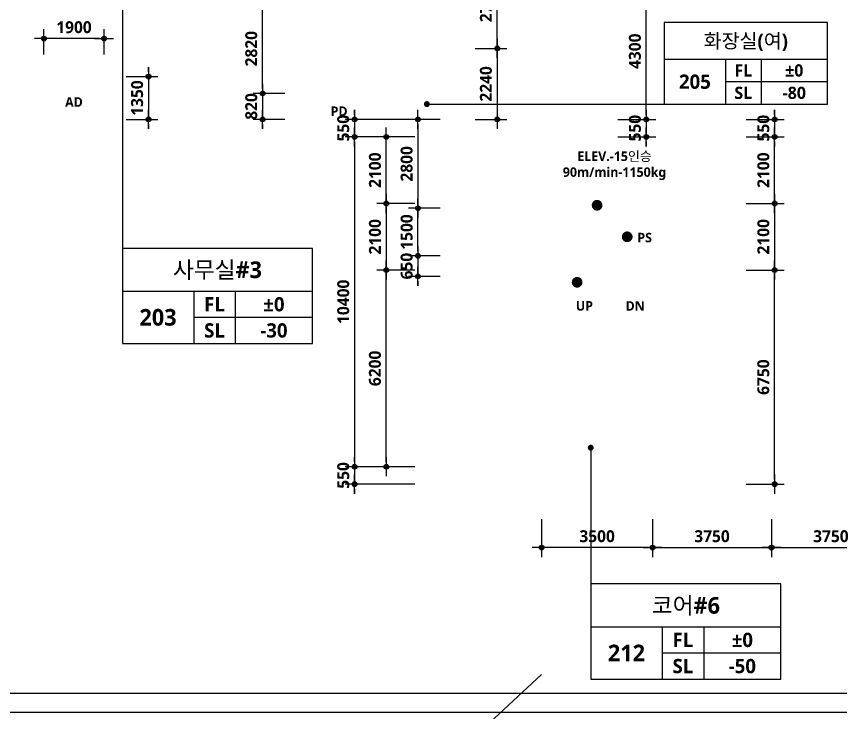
# Model space of a CAD drawing. Header units: millimetres. Extents: x -63924 to 190228206, y 0 to 456875599.
# Drawn here: x 12956 to 38948, y 404150 to 426097 of the extents above; entities that cross this region are included whole.
import ezdxf
from ezdxf.enums import TextEntityAlignment as Align

# ---------------------------------------------------------------- set-up
doc = ezdxf.new("R2010")
doc.units = ezdxf.units.MM
doc.header["$LTSCALE"] = 150
doc.header["$MEASUREMENT"] = 0
doc.header["$PDSIZE"] = -10
doc.layers.get('0').update_dxf_attribs({"linetype": 'CONTINUOUS'})
doc.layers.get('Defpoints').update_dxf_attribs({"color": 153, "linetype": 'CONTINUOUS'})
for name, color, linetype in [('A-ANNO-DIM', 4, 'CONTINUOUS'), ('A-ANNO-GRA1', 7, 'CONTINUOUS'), ('A-ANNO-TEXT1', 7, 'CONTINUOUS'), ('A-ANNO-TEXT2', 3, 'CONTINUOUS'), ('A-FLOR-MARK-ARCH', 1, 'CONTINUOUS')]:
    doc.layers.add(name, color=color, linetype=linetype)
for name, color, linetype, plot in [('Defpoint', 161, 'CONTINUOUS', False), ('G(그리드1)', 185, 'CONTINUOUS', False), ('G(그리드2)', 235, 'CONTINUOUS', False)]:
    doc.layers.add(name, color=color, linetype=linetype, plot=plot)
doc.styles.add('2020음성 1차', font='')
doc.styles.add('SH_나눔', font='')
doc.styles.add('SH_대대리576', font='')
doc.styles.add('SH_진천_나눔', font='')
doc.styles.get('2020음성 1차').set_extended_font_data('NanumGothic', bold=True)
doc.styles.get('SH_나눔').set_extended_font_data('NanumGothic', bold=True)
doc.styles.get('SH_대대리576').set_extended_font_data('NanumGothic', bold=True)
doc.styles.get('SH_진천_나눔').set_extended_font_data('NanumGothic', bold=True)
doc.dimstyles.new('SHP300내부', dxfattribs={"dimscale": 150, "dimtxt": 2.5, "dimasz": 1, "dimexe": 2, "dimexo": 2, "dimgap": 1, "dimtad": 1, "dimdec": 0, "dimzin": 0, "dimdsep": 46, "dimtxsty": 'SH_대대리576', "dimblk": 'DIMDOT', "dimcen": 0.09, "dimclrd": 256, "dimclre": 256, "dimclrt": 3, "dimadec": 0, "dimazin": 1, "dimtfac": 1, "dimtdec": 0, "dimtix": 1, "dimtmove": 2, "dimatfit": 0, "dimldrblk": 'DIMDOT', "dimfxl": 1, "dimtolj": 1, "dimtzin": 0, "dimlwd": -1, "dimlwe": -1, "dimarcsym": 0})

# ---------------------------------------------------------------- blocks, each defined once
blk = doc.blocks.new('DIMDOT')
at = {"color": 0}
blk.add_line((-2, 0), (2, 0), dxfattribs=at)
for radius in [0.5, 0.25]:
    blk.add_circle((0, 0), radius, dxfattribs=at)
blk = doc.blocks.new('*D1047')
at = {"layer": 'A-ANNO-DIM', "transparency": 16777216}
for p, q in [((33020, 410250), (33020, 409050)), ((36770, 410250), (36770, 409050)), ((33170, 409350), (36620, 409350))]:
    blk.add_line(p, q, dxfattribs=at)
at = {"layer": 'Defpoints', "color": 0, "transparency": 16777216}
for p in [(33020, 410550), (36770, 410550), (36770, 409350)]:
    blk.add_point(p, dxfattribs=at)
at = {"layer": 'A-ANNO-DIM', "linetype": 'ByBlock', "transparency": 16777216, "xscale": 150, "yscale": 150, "zscale": 150, "rotation": 180}
blk.add_blockref('DIMDOT', (33020, 409350), dxfattribs=at)
at = {"layer": 'A-ANNO-DIM', "linetype": 'ByBlock', "transparency": 16777216, "xscale": 150, "yscale": 150, "zscale": 150}
blk.add_blockref('DIMDOT', (36770, 409350), dxfattribs=at)
at = {"layer": 'A-ANNO-DIM', "color": 3, "transparency": 16777216, "insert": (34895, 409707), "char_height": 375, "attachment_point": 5, "style": 'SH_대대리576'}
blk.add_mtext('\\A1;3750', dxfattribs=at)
blk = doc.blocks.new('*D1049')
at = {"layer": 'A-ANNO-DIM', "transparency": 16777216}
for p, q in [((36770, 410250), (36770, 409050)), ((40520, 410250), (40520, 409050)), ((36920, 409350), (40370, 409350))]:
    blk.add_line(p, q, dxfattribs=at)
at = {"layer": 'Defpoints', "color": 0, "transparency": 16777216}
for p in [(36770, 410550), (40520, 410550), (40520, 409350)]:
    blk.add_point(p, dxfattribs=at)
at = {"layer": 'A-ANNO-DIM', "linetype": 'ByBlock', "transparency": 16777216, "xscale": 150, "yscale": 150, "zscale": 150, "rotation": 180}
blk.add_blockref('DIMDOT', (36770, 409350), dxfattribs=at)
at = {"layer": 'A-ANNO-DIM', "linetype": 'ByBlock', "transparency": 16777216, "xscale": 150, "yscale": 150, "zscale": 150}
blk.add_blockref('DIMDOT', (40520, 409350), dxfattribs=at)
at = {"layer": 'A-ANNO-DIM', "color": 3, "transparency": 16777216, "insert": (38645, 409707), "char_height": 375, "attachment_point": 5, "style": 'SH_대대리576'}
blk.add_mtext('\\A1;3750', dxfattribs=at)
blk = doc.blocks.new('*D1051')
at = {"layer": 'A-ANNO-DIM', "transparency": 16777216}
for p, q in [((29520, 410250), (29520, 409050)), ((33020, 410250), (33020, 409050)), ((32870, 409350), (29670, 409350))]:
    blk.add_line(p, q, dxfattribs=at)
at = {"layer": 'Defpoints', "color": 0, "transparency": 16777216}
for p in [(29520, 410550), (33020, 410550), (29520, 409350)]:
    blk.add_point(p, dxfattribs=at)
at = {"layer": 'A-ANNO-DIM', "linetype": 'ByBlock', "transparency": 16777216, "xscale": 150, "yscale": 150, "zscale": 150, "rotation": 180}
blk.add_blockref('DIMDOT', (29520, 409350), dxfattribs=at)
at = {"layer": 'A-ANNO-DIM', "linetype": 'ByBlock', "transparency": 16777216, "xscale": 150, "yscale": 150, "zscale": 150}
blk.add_blockref('DIMDOT', (33020, 409350), dxfattribs=at)
at = {"layer": 'A-ANNO-DIM', "color": 3, "transparency": 16777216, "insert": (31270, 409707), "char_height": 375, "attachment_point": 5, "style": 'SH_대대리576'}
blk.add_mtext('\\A1;3500', dxfattribs=at)
blk = doc.blocks.new('*D1094')
at = {"layer": 'A-ANNO-DIM', "transparency": 16777216}
for p, q in [((36870, 423000), (36870, 423150)), ((35970, 422850), (37170, 422850)), ((36870, 422850), (36870, 422300)), ((35970, 422300), (37170, 422300)), ((36870, 422150), (36870, 422000))]:
    blk.add_line(p, q, dxfattribs=at)
at = {"layer": 'Defpoints', "color": 0, "transparency": 16777216}
for p in [(35670, 422850), (35670, 422300), (36870, 422300)]:
    blk.add_point(p, dxfattribs=at)
at = {"layer": 'A-ANNO-DIM', "linetype": 'ByBlock', "transparency": 16777216, "xscale": 150, "yscale": 150, "zscale": 150}
for p, rotation in [((36870, 422850), 270), ((36870, 422300), 90)]:
    blk.add_blockref('DIMDOT', p, dxfattribs=dict(at, rotation=rotation))
at = {"layer": 'A-ANNO-DIM', "color": 3, "transparency": 16777216, "insert": (36514, 422575), "char_height": 375, "attachment_point": 5, "rotation": 90, "style": 'SH_대대리576'}
blk.add_mtext('\\A1;550', dxfattribs=at)
blk = doc.blocks.new('*D1095')
at = {"layer": 'A-ANNO-DIM', "transparency": 16777216}
for p, q in [((35970, 418100), (37170, 418100)), ((36870, 411500), (36870, 417950)), ((35970, 411350), (37170, 411350))]:
    blk.add_line(p, q, dxfattribs=at)
at = {"layer": 'Defpoints', "color": 0, "transparency": 16777216}
for p in [(35670, 418100), (36870, 418100), (35670, 411350)]:
    blk.add_point(p, dxfattribs=at)
at = {"layer": 'A-ANNO-DIM', "linetype": 'ByBlock', "transparency": 16777216, "xscale": 150, "yscale": 150, "zscale": 150}
for p, rotation in [((36870, 418100), 90), ((36870, 411350), 270)]:
    blk.add_blockref('DIMDOT', p, dxfattribs=dict(at, rotation=rotation))
at = {"layer": 'A-ANNO-DIM', "color": 3, "transparency": 16777216, "insert": (36513, 414725), "char_height": 375, "attachment_point": 5, "rotation": 90, "style": 'SH_대대리576'}
blk.add_mtext('\\A1;6750', dxfattribs=at)
blk = doc.blocks.new('*D1096')
at = {"layer": 'A-ANNO-DIM', "transparency": 16777216}
for p, q in [((26320, 422850), (25320, 422850)), ((25620, 422700), (25620, 420200)), ((26320, 420050), (25320, 420050))]:
    blk.add_line(p, q, dxfattribs=at)
at = {"layer": 'Defpoints', "color": 0, "transparency": 16777216}
for p in [(26620, 422850), (25620, 420050), (26620, 420050)]:
    blk.add_point(p, dxfattribs=at)
at = {"layer": 'A-ANNO-DIM', "linetype": 'ByBlock', "transparency": 16777216, "xscale": 150, "yscale": 150, "zscale": 150}
for p, rotation in [((25620, 422850), 90), ((25620, 420050), 270)]:
    blk.add_blockref('DIMDOT', p, dxfattribs=dict(at, rotation=rotation))
at = {"layer": 'A-ANNO-DIM', "color": 3, "transparency": 16777216, "insert": (25263, 421450), "char_height": 375, "attachment_point": 5, "rotation": 90, "style": 'SH_대대리576'}
blk.add_mtext('\\A1;2800', dxfattribs=at)
blk = doc.blocks.new('*D1114')
at = {"layer": 'A-ANNO-DIM', "transparency": 16777216}
for p, q in [((26320, 420050), (25320, 420050)), ((25620, 418700), (25620, 419900)), ((26320, 418550), (25320, 418550))]:
    blk.add_line(p, q, dxfattribs=at)
at = {"layer": 'Defpoints', "color": 0, "transparency": 16777216}
for p in [(25620, 420050), (26620, 420050), (26620, 418550)]:
    blk.add_point(p, dxfattribs=at)
at = {"layer": 'A-ANNO-DIM', "linetype": 'ByBlock', "transparency": 16777216, "xscale": 150, "yscale": 150, "zscale": 150}
for p, rotation in [((25620, 420050), 90), ((25620, 418550), 270)]:
    blk.add_blockref('DIMDOT', p, dxfattribs=dict(at, rotation=rotation))
at = {"layer": 'A-ANNO-DIM', "color": 3, "transparency": 16777216, "insert": (25264, 419300), "char_height": 375, "attachment_point": 5, "rotation": 90, "style": 'SH_대대리576'}
blk.add_mtext('\\A1;1500', dxfattribs=at)
blk = doc.blocks.new('*D1115')
at = {"layer": 'A-ANNO-DIM', "transparency": 16777216}
for p, q in [((25620, 418700), (25620, 418850)), ((26320, 418550), (25320, 418550)), ((25620, 418550), (25620, 417900)), ((26320, 417900), (25320, 417900)), ((25620, 417750), (25620, 417600))]:
    blk.add_line(p, q, dxfattribs=at)
at = {"layer": 'Defpoints', "color": 0, "transparency": 16777216}
for p in [(26620, 418550), (25620, 417900), (26620, 417900)]:
    blk.add_point(p, dxfattribs=at)
at = {"layer": 'A-ANNO-DIM', "linetype": 'ByBlock', "transparency": 16777216, "xscale": 150, "yscale": 150, "zscale": 150}
for p, rotation in [((25620, 418550), 270), ((25620, 417900), 90)]:
    blk.add_blockref('DIMDOT', p, dxfattribs=dict(at, rotation=rotation))
at = {"layer": 'A-ANNO-DIM', "color": 3, "transparency": 16777216, "insert": (25263, 418225), "char_height": 375, "attachment_point": 5, "rotation": 90, "style": 'SH_대대리576'}
blk.add_mtext('\\A1;650', dxfattribs=at)
blk = doc.blocks.new('*D1116')
at = {"layer": 'A-ANNO-DIM', "transparency": 16777216}
for p, q in [((25520, 420200), (24320, 420200)), ((24620, 420050), (24620, 418250)), ((25520, 418100), (24320, 418100))]:
    blk.add_line(p, q, dxfattribs=at)
at = {"layer": 'Defpoints', "color": 0, "transparency": 16777216}
for p in [(25820, 420200), (24620, 418100), (25820, 418100)]:
    blk.add_point(p, dxfattribs=at)
at = {"layer": 'A-ANNO-DIM', "linetype": 'ByBlock', "transparency": 16777216, "xscale": 150, "yscale": 150, "zscale": 150}
for p, rotation in [((24620, 420200), 90), ((24620, 418100), 270)]:
    blk.add_blockref('DIMDOT', p, dxfattribs=dict(at, rotation=rotation))
at = {"layer": 'A-ANNO-DIM', "color": 3, "transparency": 16777216, "insert": (24264, 419150), "char_height": 375, "attachment_point": 5, "rotation": 90, "style": 'SH_대대리576'}
blk.add_mtext('\\A1;2100', dxfattribs=at)
blk = doc.blocks.new('*D1117')
at = {"layer": 'A-ANNO-DIM', "transparency": 16777216}
for p, q in [((25520, 422300), (24320, 422300)), ((24620, 420350), (24620, 422150)), ((25520, 420200), (24320, 420200))]:
    blk.add_line(p, q, dxfattribs=at)
at = {"layer": 'Defpoints', "color": 0, "transparency": 16777216}
for p in [(24620, 422300), (25820, 422300), (25820, 420200)]:
    blk.add_point(p, dxfattribs=at)
at = {"layer": 'A-ANNO-DIM', "linetype": 'ByBlock', "transparency": 16777216, "xscale": 150, "yscale": 150, "zscale": 150}
for p, rotation in [((24620, 422300), 90), ((24620, 420200), 270)]:
    blk.add_blockref('DIMDOT', p, dxfattribs=dict(at, rotation=rotation))
at = {"layer": 'A-ANNO-DIM', "color": 3, "transparency": 16777216, "insert": (24264, 421250), "char_height": 375, "attachment_point": 5, "rotation": 90, "style": 'SH_대대리576'}
blk.add_mtext('\\A1;2100', dxfattribs=at)
blk = doc.blocks.new('*D1118')
at = {"layer": 'A-ANNO-DIM', "transparency": 16777216}
for p, q in [((25520, 418100), (24320, 418100)), ((24620, 412050), (24620, 417950)), ((25520, 411900), (24320, 411900))]:
    blk.add_line(p, q, dxfattribs=at)
at = {"layer": 'Defpoints', "color": 0, "transparency": 16777216}
for p in [(24620, 418100), (25820, 418100), (25820, 411900)]:
    blk.add_point(p, dxfattribs=at)
at = {"layer": 'A-ANNO-DIM', "linetype": 'ByBlock', "transparency": 16777216, "xscale": 150, "yscale": 150, "zscale": 150}
for p, rotation in [((24620, 418100), 89.99999999999997), ((24620, 411900), 269.9999999999999)]:
    blk.add_blockref('DIMDOT', p, dxfattribs=dict(at, rotation=rotation))
at = {"layer": 'A-ANNO-DIM', "color": 3, "transparency": 16777216, "insert": (24263, 415000), "char_height": 375, "attachment_point": 5, "rotation": 90, "style": 'SH_대대리576'}
blk.add_mtext('\\A1;6200', dxfattribs=at)
blk = doc.blocks.new('*D1119')
at = {"layer": 'A-ANNO-DIM', "transparency": 16777216}
for p, q in [((23620, 412050), (23620, 412200)), ((25520, 411900), (23320, 411900)), ((23620, 411900), (23620, 411350)), ((25520, 411350), (23320, 411350)), ((23620, 411200), (23620, 411050))]:
    blk.add_line(p, q, dxfattribs=at)
at = {"layer": 'Defpoints', "color": 0, "transparency": 16777216}
for p in [(25820, 411900), (23620, 411350), (25820, 411350)]:
    blk.add_point(p, dxfattribs=at)
at = {"layer": 'A-ANNO-DIM', "linetype": 'ByBlock', "transparency": 16777216, "xscale": 150, "yscale": 150, "zscale": 150}
for p, rotation in [((23620, 411900), 270), ((23620, 411350), 90)]:
    blk.add_blockref('DIMDOT', p, dxfattribs=dict(at, rotation=rotation))
at = {"layer": 'A-ANNO-DIM', "color": 3, "transparency": 16777216, "insert": (23264, 411625), "char_height": 375, "attachment_point": 5, "rotation": 90, "style": 'SH_대대리576'}
blk.add_mtext('\\A1;550', dxfattribs=at)
blk = doc.blocks.new('*D1120')
at = {"layer": 'A-ANNO-DIM', "transparency": 16777216}
for p, q in [((25520, 422300), (23320, 422300)), ((23620, 422150), (23620, 412050)), ((25520, 411900), (23320, 411900))]:
    blk.add_line(p, q, dxfattribs=at)
at = {"layer": 'Defpoints', "color": 0, "transparency": 16777216}
for p in [(25820, 422300), (23620, 411900), (25820, 411900)]:
    blk.add_point(p, dxfattribs=at)
at = {"layer": 'A-ANNO-DIM', "linetype": 'ByBlock', "transparency": 16777216, "xscale": 150, "yscale": 150, "zscale": 150}
for p, rotation in [((23620, 422300), 89.99999999999997), ((23620, 411900), 269.9999999999999)]:
    blk.add_blockref('DIMDOT', p, dxfattribs=dict(at, rotation=rotation))
at = {"layer": 'A-ANNO-DIM', "color": 3, "transparency": 16777216, "insert": (23264, 417100), "char_height": 375, "attachment_point": 5, "rotation": 90, "style": 'SH_대대리576'}
blk.add_mtext('\\A1;10400', dxfattribs=at)
blk = doc.blocks.new('*D1121')
at = {"layer": 'A-ANNO-DIM', "transparency": 16777216}
for p, q in [((23620, 423000), (23620, 423150)), ((25520, 422850), (23320, 422850)), ((23620, 422850), (23620, 422300)), ((25520, 422300), (23320, 422300)), ((23620, 422150), (23620, 422000))]:
    blk.add_line(p, q, dxfattribs=at)
at = {"layer": 'Defpoints', "color": 0, "transparency": 16777216}
for p in [(25820, 422850), (23620, 422300), (25820, 422300)]:
    blk.add_point(p, dxfattribs=at)
at = {"layer": 'A-ANNO-DIM', "linetype": 'ByBlock', "transparency": 16777216, "xscale": 150, "yscale": 150, "zscale": 150}
for p, rotation in [((23620, 422850), 270), ((23620, 422300), 90)]:
    blk.add_blockref('DIMDOT', p, dxfattribs=dict(at, rotation=rotation))
at = {"layer": 'A-ANNO-DIM', "color": 3, "transparency": 16777216, "insert": (23264, 422575), "char_height": 375, "attachment_point": 5, "rotation": 90, "style": 'SH_대대리576'}
blk.add_mtext('\\A1;550', dxfattribs=at)
blk = doc.blocks.new('*D1135')
at = {"layer": 'A-ANNO-DIM', "transparency": 16777216}
for p, q in [((13820, 424900), (13820, 425700)), ((15720, 424900), (15720, 425700)), ((15570, 425400), (13970, 425400))]:
    blk.add_line(p, q, dxfattribs=at)
at = {"layer": 'Defpoints', "color": 0, "transparency": 16777216}
for p in [(13820, 425400), (13820, 424600), (15720, 424600)]:
    blk.add_point(p, dxfattribs=at)
at = {"layer": 'A-ANNO-DIM', "linetype": 'ByBlock', "transparency": 16777216, "xscale": 150, "yscale": 150, "zscale": 150, "rotation": 180}
blk.add_blockref('DIMDOT', (13820, 425400), dxfattribs=at)
at = {"layer": 'A-ANNO-DIM', "linetype": 'ByBlock', "transparency": 16777216, "xscale": 150, "yscale": 150, "zscale": 150}
blk.add_blockref('DIMDOT', (15720, 425400), dxfattribs=at)
at = {"layer": 'A-ANNO-DIM', "color": 3, "transparency": 16777216, "insert": (14770, 425757), "char_height": 375, "attachment_point": 5, "style": 'SH_대대리576'}
blk.add_mtext('\\A1;1900', dxfattribs=at)
blk = doc.blocks.new('*D1136')
at = {"layer": 'A-ANNO-DIM', "transparency": 16777216}
for p, q in [((17120, 424350), (17120, 424500)), ((16420, 424200), (17420, 424200)), ((17120, 424200), (17120, 422850)), ((16420, 422850), (17420, 422850)), ((17120, 422700), (17120, 422550))]:
    blk.add_line(p, q, dxfattribs=at)
at = {"layer": 'Defpoints', "color": 0, "transparency": 16777216}
for p in [(16120, 424200), (16120, 422850), (17120, 422850)]:
    blk.add_point(p, dxfattribs=at)
at = {"layer": 'A-ANNO-DIM', "linetype": 'ByBlock', "transparency": 16777216, "xscale": 150, "yscale": 150, "zscale": 150}
for p, rotation in [((17120, 424200), 270), ((17120, 422850), 90)]:
    blk.add_blockref('DIMDOT', p, dxfattribs=dict(at, rotation=rotation))
at = {"layer": 'A-ANNO-DIM', "color": 3, "transparency": 16777216, "insert": (16763, 423525), "char_height": 375, "attachment_point": 5, "rotation": 90, "style": 'SH_대대리576'}
blk.add_mtext('\\A1;1350', dxfattribs=at)
blk = doc.blocks.new('*D1139')
at = {"layer": 'A-ANNO-DIM', "transparency": 16777216}
for p, q in [((21420, 426490), (20420, 426490)), ((20720, 423820), (20720, 426340)), ((21420, 423670), (20420, 423670))]:
    blk.add_line(p, q, dxfattribs=at)
at = {"layer": 'Defpoints', "color": 0, "transparency": 16777216}
for p in [(20720, 426490), (21720, 426490), (21720, 423670)]:
    blk.add_point(p, dxfattribs=at)
at = {"layer": 'A-ANNO-DIM', "linetype": 'ByBlock', "transparency": 16777216, "xscale": 150, "yscale": 150, "zscale": 150}
for p, rotation in [((20720, 426490), 89.99999999999993), ((20720, 423670), 269.9999999999999)]:
    blk.add_blockref('DIMDOT', p, dxfattribs=dict(at, rotation=rotation))
at = {"layer": 'A-ANNO-DIM', "color": 3, "transparency": 16777216, "insert": (20363, 425080), "char_height": 375, "attachment_point": 5, "rotation": 90, "style": 'SH_대대리576'}
blk.add_mtext('\\A1;2820', dxfattribs=at)
blk = doc.blocks.new('*D1140')
at = {"layer": 'A-ANNO-DIM', "transparency": 16777216}
for p, q in [((20720, 423820), (20720, 423970)), ((21420, 423670), (20420, 423670)), ((20720, 423670), (20720, 422850)), ((21420, 422850), (20420, 422850)), ((20720, 422700), (20720, 422550))]:
    blk.add_line(p, q, dxfattribs=at)
at = {"layer": 'Defpoints', "color": 0, "transparency": 16777216}
for p in [(21720, 423670), (20720, 422850), (21720, 422850)]:
    blk.add_point(p, dxfattribs=at)
at = {"layer": 'A-ANNO-DIM', "linetype": 'ByBlock', "transparency": 16777216, "xscale": 150, "yscale": 150, "zscale": 150}
for p, rotation in [((20720, 423670), 270), ((20720, 422850), 90)]:
    blk.add_blockref('DIMDOT', p, dxfattribs=dict(at, rotation=rotation))
at = {"layer": 'A-ANNO-DIM', "color": 3, "transparency": 16777216, "insert": (20363, 423260), "char_height": 375, "attachment_point": 5, "rotation": 90, "style": 'SH_대대리576'}
blk.add_mtext('\\A1;820', dxfattribs=at)
blk = doc.blocks.new('G$C9D92D8A7')
at = {"layer": 'A-ANNO-GRA1'}
for p, q in [((0, 11), (40, 11)), ((15, 11), (15, 0)), ((23.75, 11), (23.75, 0)), ((15, 5.5), (40, 5.5))]:
    blk.add_line(p, q, dxfattribs=at)
blk.add_lwpolyline([(0, 20), (0, 0), (40, 0), (40, 20)], close=True, dxfattribs=at)
at = {"style": '2020음성 1차'}
for tag, height, p in [('실명', 3.5, (20, 15.5)), ('마감레벨', 3, (31.875, 8.25)), ('실번호', 3.5, (7.5, 5.5)), ('구조레벨', 3, (31.875, 2.75))]:
    blk.add_attdef(tag, text='', height=height, dxfattribs=at).set_placement(p, align=Align.MIDDLE_CENTER)
at = {"layer": 'A-ANNO-TEXT1', "style": 'SH_나눔'}
for s, p in [('FL', (19.375, 8.25)), ('SL', (19.375, 2.75))]:
    blk.add_text(s, height=3, dxfattribs=at).set_placement(p, align=Align.MIDDLE)
blk = doc.blocks.new('*D1652')
at = {"layer": 'A-ANNO-DIM', "transparency": 16777216}
for p, q in [((27420, 427860), (28420, 427860)), ((28120, 425240), (28120, 427710)), ((27420, 425090), (28420, 425090))]:
    blk.add_line(p, q, dxfattribs=at)
at = {"layer": 'Defpoints', "color": 0, "transparency": 16777216}
for p in [(27120, 427860), (28120, 427860), (27120, 425090)]:
    blk.add_point(p, dxfattribs=at)
at = {"layer": 'A-ANNO-DIM', "linetype": 'ByBlock', "transparency": 16777216, "xscale": 150, "yscale": 150, "zscale": 150}
for p, rotation in [((28120, 427860), 90.00000000000007), ((28120, 425090), 270.0000000000001)]:
    blk.add_blockref('DIMDOT', p, dxfattribs=dict(at, rotation=rotation))
at = {"layer": 'A-ANNO-DIM', "color": 3, "transparency": 16777216, "insert": (27764, 426475), "char_height": 375, "attachment_point": 5, "rotation": 90, "style": 'SH_대대리576'}
blk.add_mtext('\\A1;2770', dxfattribs=at)
blk = doc.blocks.new('*D1653')
at = {"layer": 'A-ANNO-DIM', "transparency": 16777216}
for p, q in [((27420, 425090), (28420, 425090)), ((28120, 424940), (28120, 423000)), ((27420, 422850), (28420, 422850))]:
    blk.add_line(p, q, dxfattribs=at)
at = {"layer": 'Defpoints', "color": 0, "transparency": 16777216}
for p in [(27120, 425090), (27120, 422850), (28120, 422850)]:
    blk.add_point(p, dxfattribs=at)
at = {"layer": 'A-ANNO-DIM', "linetype": 'ByBlock', "transparency": 16777216, "xscale": 150, "yscale": 150, "zscale": 150}
for p, rotation in [((28120, 425090), 89.99999999999991), ((28120, 422850), 269.9999999999999)]:
    blk.add_blockref('DIMDOT', p, dxfattribs=dict(at, rotation=rotation))
at = {"layer": 'A-ANNO-DIM', "color": 3, "transparency": 16777216, "insert": (27764, 423970), "char_height": 375, "attachment_point": 5, "rotation": 90, "style": 'SH_대대리576'}
blk.add_mtext('\\A1;2240', dxfattribs=at)
blk = doc.blocks.new('*D1929')
at = {"layer": 'A-ANNO-DIM', "transparency": 16777216}
for p, q in [((31920, 427150), (33120, 427150)), ((32820, 423000), (32820, 427000)), ((31920, 422850), (33120, 422850))]:
    blk.add_line(p, q, dxfattribs=at)
at = {"layer": 'Defpoints', "color": 0, "transparency": 16777216}
for p in [(31620, 427150), (32820, 427150), (31620, 422850)]:
    blk.add_point(p, dxfattribs=at)
at = {"layer": 'A-ANNO-DIM', "linetype": 'ByBlock', "transparency": 16777216, "xscale": 150, "yscale": 150, "zscale": 150}
for p, rotation in [((32820, 427150), 90), ((32820, 422850), 270)]:
    blk.add_blockref('DIMDOT', p, dxfattribs=dict(at, rotation=rotation))
at = {"layer": 'A-ANNO-DIM', "color": 3, "transparency": 16777216, "insert": (32463, 425000), "char_height": 375, "attachment_point": 5, "rotation": 90, "style": '2020음성 1차'}
blk.add_mtext('\\A1;4300', dxfattribs=at)
blk = doc.blocks.new('*D1930')
at = {"layer": 'A-ANNO-DIM', "transparency": 16777216}
for p, q in [((32820, 423000), (32820, 423150)), ((31920, 422850), (33120, 422850)), ((32820, 422850), (32820, 422300)), ((31920, 422300), (33120, 422300)), ((32820, 422150), (32820, 422000))]:
    blk.add_line(p, q, dxfattribs=at)
at = {"layer": 'Defpoints', "color": 0, "transparency": 16777216}
for p in [(31620, 422850), (31620, 422300), (32820, 422300)]:
    blk.add_point(p, dxfattribs=at)
at = {"layer": 'A-ANNO-DIM', "linetype": 'ByBlock', "transparency": 16777216, "xscale": 150, "yscale": 150, "zscale": 150}
for p, rotation in [((32820, 422850), 270), ((32820, 422300), 90)]:
    blk.add_blockref('DIMDOT', p, dxfattribs=dict(at, rotation=rotation))
at = {"layer": 'A-ANNO-DIM', "color": 3, "transparency": 16777216, "insert": (32464, 422575), "char_height": 375, "attachment_point": 5, "rotation": 90, "style": '2020음성 1차'}
blk.add_mtext('\\A1;550', dxfattribs=at)
blk = doc.blocks.new('*D1947')
at = {"layer": 'A-ANNO-DIM', "transparency": 16777216}
for p, q in [((35970, 422300), (37170, 422300)), ((36870, 420350), (36870, 422150)), ((35970, 420200), (37170, 420200))]:
    blk.add_line(p, q, dxfattribs=at)
at = {"layer": 'Defpoints', "color": 0, "transparency": 16777216}
for p in [(35670, 422300), (36870, 422300), (35670, 420200)]:
    blk.add_point(p, dxfattribs=at)
at = {"layer": 'A-ANNO-DIM', "linetype": 'ByBlock', "transparency": 16777216, "xscale": 150, "yscale": 150, "zscale": 150}
for p, rotation in [((36870, 422300), 90), ((36870, 420200), 270)]:
    blk.add_blockref('DIMDOT', p, dxfattribs=dict(at, rotation=rotation))
at = {"layer": 'A-ANNO-DIM', "color": 3, "transparency": 16777216, "insert": (36514, 421250), "char_height": 375, "attachment_point": 5, "rotation": 90, "style": 'SH_대대리576'}
blk.add_mtext('\\A1;2100', dxfattribs=at)
blk = doc.blocks.new('*D1948')
at = {"layer": 'A-ANNO-DIM', "transparency": 16777216}
for p, q in [((35970, 420200), (37170, 420200)), ((36870, 420050), (36870, 418250)), ((35970, 418100), (37170, 418100))]:
    blk.add_line(p, q, dxfattribs=at)
at = {"layer": 'Defpoints', "color": 0, "transparency": 16777216}
for p in [(35670, 420200), (35670, 418100), (36870, 418100)]:
    blk.add_point(p, dxfattribs=at)
at = {"layer": 'A-ANNO-DIM', "linetype": 'ByBlock', "transparency": 16777216, "xscale": 150, "yscale": 150, "zscale": 150}
for p, rotation in [((36870, 420200), 90), ((36870, 418100), 270)]:
    blk.add_blockref('DIMDOT', p, dxfattribs=dict(at, rotation=rotation))
at = {"layer": 'A-ANNO-DIM', "color": 3, "transparency": 16777216, "insert": (36514, 419150), "char_height": 375, "attachment_point": 5, "rotation": 90, "style": 'SH_대대리576'}
blk.add_mtext('\\A1;2100', dxfattribs=at)

msp = doc.modelspace()

# ---------------------------------------------------------------- linework, layer by layer
for points in [[(16296.1, 426308.8), (16296.1, 418786)], [(25900, 423335), (33390, 423335)], [(31070, 412500), (31070, 408202.2)]]:
    msp.add_lwpolyline(points)
at = {"const_width": 93.8}
for points in [[(25853.1, 423335, -1), (25946.9, 423335, -1)], [(31070, 412546.9, 1), (31070, 412453.1, 1)]]:
    msp.add_lwpolyline(points, format="xyb", close=True, dxfattribs=at)
at = {"layer": 'A-FLOR-MARK-ARCH', "const_width": 168.8}
for points in [[(31185.6, 420145, 1), (31354.4, 420145, 1)], [(32135.6, 419150, 1), (32304.4, 419150, 1)], [(30555.7, 417715.4, 1), (30724.5, 417715.4, 1)]]:
    msp.add_lwpolyline(points, format="xyb", close=True, dxfattribs=at)
at = {"layer": 'Defpoint'}
msp.add_line((29520, 405350), (0, 378000), dxfattribs=at)
at = {"layer": 'G(그리드1)'}
msp.add_lwpolyline([(10920, 491350), (80120, 491350), (80120, 404150), (10920, 404150)], close=True, dxfattribs=at)
at = {"layer": 'G(그리드2)'}
msp.add_lwpolyline([(11520, 490750), (79520, 490750), (79520, 404750), (11520, 404750)], close=True, dxfattribs=at)

# ---------------------------------------------------------------- block references
at = {"layer": 'A-ANNO-TEXT1'}
ref = msp.add_blockref('G$C9D92D8A7', (33390, 423335), dxfattribs=dict(at, xscale=128.5714285714286, yscale=128.5714285714286, zscale=128.5714285714286))
ref.add_attrib('실명', '화장실(여)', dxfattribs={"layer": 'A-ANNO-TEXT2', "height": 450, "style": '2020음성 1차'}).set_placement((35961.4, 425327.9, 88285.7), align=Align.MIDDLE_CENTER)
ref.add_attrib('실번호', '205', dxfattribs={"layer": 'A-ANNO-TEXT2', "height": 450, "style": '2020음성 1차'}).set_placement((34354.3, 424042.1, 88285.7), align=Align.MIDDLE_CENTER)
ref.add_attrib('마감레벨', '%%p0', dxfattribs={"height": 385.71, "style": '2020음성 1차'}).set_placement((37488.2, 424395.7, 88285.7), align=Align.MIDDLE_CENTER)
ref.add_attrib('구조레벨', '-80', dxfattribs={"height": 385.71, "style": '2020음성 1차'}).set_placement((37488.2, 423688.6, 88285.7), align=Align.MIDDLE_CENTER)
ref = msp.add_blockref('G$C9D92D8A7', (16296.1, 415786), dxfattribs=dict(at, xscale=150, yscale=150, zscale=150))
ref.add_attrib('실명', '사무실#3', dxfattribs={"layer": 'A-ANNO-TEXT2', "height": 525, "style": '2020음성 1차'}).set_placement((19296.1, 418111, 206000), align=Align.MIDDLE_CENTER)
ref.add_attrib('실번호', '203', dxfattribs={"layer": 'A-ANNO-TEXT2', "height": 525, "style": '2020음성 1차'}).set_placement((17421.1, 416611, 206000), align=Align.MIDDLE_CENTER)
ref.add_attrib('마감레벨', '%%p0', dxfattribs={"height": 450, "style": '2020음성 1차'}).set_placement((21077.3, 417023.5, 206000), align=Align.MIDDLE_CENTER)
ref.add_attrib('구조레벨', '-30', dxfattribs={"height": 450, "style": '2020음성 1차'}).set_placement((21077.3, 416198.5, 206000), align=Align.MIDDLE_CENTER)
ref = msp.add_blockref('G$C9D92D8A7', (31070, 405202.2), dxfattribs=dict(at, xscale=150, yscale=150, zscale=150))
ref.add_attrib('실명', '코어#6', dxfattribs={"layer": 'A-ANNO-TEXT2', "height": 525, "style": '2020음성 1차'}).set_placement((34070, 407527.2, 206000), align=Align.MIDDLE_CENTER)
ref.add_attrib('실번호', '212', dxfattribs={"layer": 'A-ANNO-TEXT2', "height": 525, "style": '2020음성 1차'}).set_placement((32195, 406027.2, 206000), align=Align.MIDDLE_CENTER)
ref.add_attrib('마감레벨', '%%p0', dxfattribs={"height": 450, "style": '2020음성 1차'}).set_placement((35851.3, 406439.7, 206000), align=Align.MIDDLE_CENTER)
ref.add_attrib('구조레벨', '-50', dxfattribs={"height": 450, "style": '2020음성 1차'}).set_placement((35851.3, 405614.7, 206000), align=Align.MIDDLE_CENTER)

# ---------------------------------------------------------------- texts
at = {"layer": 'A-ANNO-TEXT1', "style": 'SH_진천_나눔'}
for s, p in [('AD', (14770, 423400)), ('PD', (23132.5, 423110)), ('PS', (32770, 419125)), ('UP', (30870, 416970)), ('DN', (32470, 416970))]:
    msp.add_text(s, height=300, dxfattribs=at).set_placement(p, align=Align.MIDDLE)
for s, p in [('ELEV.-15인승', (31820, 421690)), ('90m/min-1150kg', (31820, 421190))]:
    msp.add_text(s, height=300, dxfattribs=at).set_placement(p, align=Align.MIDDLE_CENTER)

# ---------------------------------------------------------------- dimensions: what is measured, and where the dimension line sits
at = {"layer": 'A-ANNO-DIM'}
for base, p1, p2, angle, picture, middle in [((28120, 427860), (27120, 425090), (27120, 427860), 270, '*D1652', (27763.9, 426475)), ((20720, 426490), (21720, 423670), (21720, 426490), 270, '*D1139', (20363.1, 425080)), ((13820, 425400), (15720, 424600), (13820, 424600), 0, '*D1135', (14770, 425756.9)), ((28120, 422850), (27120, 425090), (27120, 422850), 90, '*D1653', (27763.9, 423970)), ((17120, 422850), (16120, 424200), (16120, 422850), 90, '*D1136', (16763.1, 423525)), ((20720, 422850), (21720, 423670), (21720, 422850), 90, '*D1140', (20363.1, 423260)), ((23620, 422300), (25820, 422850), (25820, 422300), 90, '*D1121', (23263.9, 422575)), ((36870, 422300), (35670, 422850), (35670, 422300), 90, '*D1094', (36513.9, 422575)), ((23620, 411900), (25820, 422300), (25820, 411900), 270, '*D1120', (23264.4, 417100)), ((24620, 422300), (25820, 420200), (25820, 422300), 270, '*D1117', (24263.9, 421250)), ((36870, 422300), (35670, 420200), (35670, 422300), 270, '*D1947', (36513.9, 421250)), ((24620, 418100), (25820, 420200), (25820, 418100), 90, '*D1116', (24263.9, 419150)), ((36870, 418100), (35670, 420200), (35670, 418100), 90, '*D1948', (36513.9, 419150)), ((24620, 418100), (25820, 411900), (25820, 418100), 270, '*D1118', (24263.1, 415000)), ((36870, 418100), (35670, 411350), (35670, 418100), 270, '*D1095', (36513.1, 414725)), ((23620, 411350), (25820, 411900), (25820, 411350), 90, '*D1119', (23263.9, 411625))]:
    dim = msp.add_linear_dim(base=base, p1=p1, p2=p2, angle=angle, dimstyle='SHP300내부', dxfattribs=at)
    dim.commit()
    dim.dimension.update_dxf_attribs({"geometry": picture, "text_midpoint": middle})
for base, p1, p2, angle, override, picture, middle in [((32820, 427150), (31620, 422850), (31620, 427150), 90, {"dimtxsty": '2020음성 1차', "dimldrblk": 'DIMDOT'}, '*D1929', (32463.1, 425000)), ((25620, 420050), (26620, 422850), (26620, 420050), 270, {"dimtxsty": 'SH_대대리576', "dimldrblk": 'DIMDOT'}, '*D1096', (25263.1, 421450)), ((32820, 422300), (31620, 422850), (31620, 422300), 270, {"dimtxsty": '2020음성 1차', "dimldrblk": 'DIMDOT'}, '*D1930', (32463.9, 422575)), ((25620, 420050), (26620, 418550), (26620, 420050), 90, {"dimtxsty": 'SH_대대리576', "dimldrblk": 'DIMDOT'}, '*D1114', (25263.9, 419300)), ((25620, 417900), (26620, 418550), (26620, 417900), 270, {"dimtxsty": 'SH_대대리576', "dimldrblk": 'DIMDOT'}, '*D1115', (25263.1, 418225)), ((29520, 409350), (33020, 410550), (29520, 410550), 180, {"dimtxsty": 'SH_대대리576', "dimldrblk": 'DIMDOT'}, '*D1051', (31270, 409706.9))]:
    dim = msp.add_linear_dim(base=base, p1=p1, p2=p2, angle=angle, dimstyle='SHP300내부', override=override, dxfattribs=at)
    dim.commit()
    dim.dimension.update_dxf_attribs({"geometry": picture, "text_midpoint": middle})
for base, p1, p2, picture, middle in [((36770, 409350), (33020, 410550), (36770, 410550), '*D1047', (34895, 409706.9)), ((40520, 409350), (36770, 410550), (40520, 410550), '*D1049', (38645, 409706.9))]:
    dim = msp.add_linear_dim(base=base, p1=p1, p2=p2, dimstyle='SHP300내부', override={"dimtxsty": 'SH_대대리576', "dimldrblk": 'DIMDOT'}, dxfattribs=at)
    dim.commit()
    dim.dimension.update_dxf_attribs({"geometry": picture, "text_midpoint": middle})

doc.saveas('drawing.dxf')
